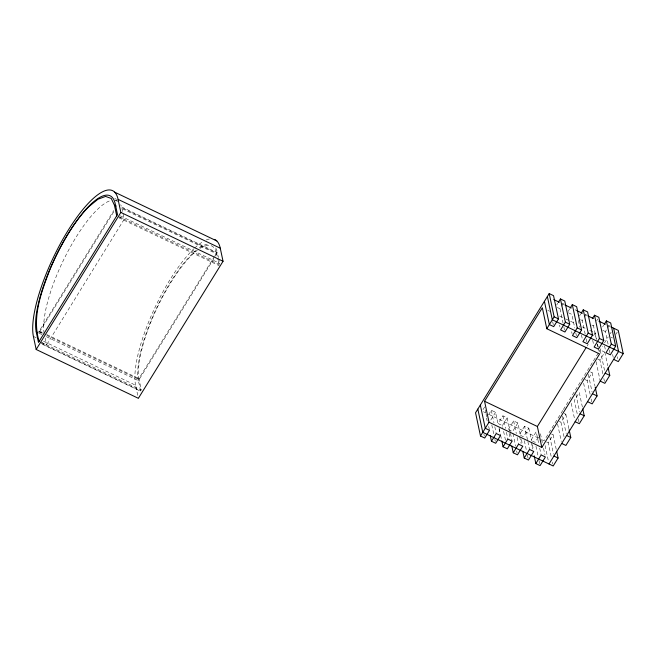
<?xml version="1.0" encoding="UTF-8"?>
<svg xmlns="http://www.w3.org/2000/svg" width="656" height="656" viewBox="0 0 656 656"><rect width="100%" height="100%" fill="white"/><g stroke="black" fill="none" stroke-linecap="round" stroke-linejoin="round"><path stroke-width="0.49" stroke-dasharray="3.28 2.46" d="M42.263 333.273L39.499 331.944L39.303 331.018L113.726 210.576M39.499 331.944L113.923 211.503M41.935 342.793L46.584 344.859L124.222 219.211L122.787 212.47M40.82 342.104L141.36 390.14L138.908 378.61L214.405 256.43M214.938 255.569L216.546 252.962L121.549 207.575M46.871 335.47L139.105 379.537L215.143 256.496M215.676 255.627L216.742 253.897L121.745 208.51M118.465 216.464L218.997 264.491L219.694 263.368L218.678 258.546M482.98 409.647L484.571 407.064L482.029 405.851M488.646 414.584L491.303 410.287L495.542 412.312L498.224 424.899M556.714 304.958L557.772 303.244M495.542 412.312L490.77 420.045L488.22 418.831M563.078 323.277L559.994 308.755L561.052 307.033M561.585 306.18L563.709 302.736M510.245 432.386L507.154 417.856L502.914 415.83L498.134 423.563L502.381 425.588L502.791 427.532M568.063 311.502L569.654 308.919M502.381 425.588L507.154 417.856M508.31 429.541L513.623 420.947L517.863 422.972L520.536 435.559M579.551 315.872L580.609 314.15M517.863 422.972L512.549 431.566L509.163 429.942M585.177 334.076L582.298 320.522L583.889 317.947M584.422 317.086L586.546 313.65M524.595 426.187L519.281 434.78L523.529 436.806L528.834 428.22L524.595 426.187L527.678 440.717M596.402 339.439L593.524 325.884L594.582 324.171M596.706 320.735L597.772 319.013M587.128 345.991L588.194 344.261M593.549 335.601L595.148 333.002L588.776 329.96M602.659 326.909L603.717 325.196M538.322 437.199L535.14 442.357L530.901 440.332L536.206 431.738L538.879 444.325M608.079 344.154L605.406 331.567L606.997 328.984M607.53 328.123L609.654 324.687M562.799 410.443L544.078 440.75L542.241 439.873M563.34 409.582L598.723 352.321M599.182 351.575L602.388 346.376M604.529 342.916L608.276 336.856M610.195 333.756L611.171 332.166M551.13 456.297L548.244 442.743L553.156 434.797L551.483 434.001M564.029 436.724L560.946 422.202L565.849 414.256L564.185 413.46M590.105 394.19L587.227 380.636L592.13 372.698L590.589 371.96M602.798 373.649L599.92 360.095L604.824 352.149L600.191 349.935L604.717 371.239M615.804 334.38L617.28 332.002M119.548 217.185L124.222 219.211M38.515 331.575L44.329 334.257M115.431 200.4L117.104 201.179M562.102 303.58L563.939 304.458M574.984 309.73L576.821 310.608M585.103 314.568L586.94 315.446M608.104 325.556L609.949 326.442M557.387 307.508L559.994 308.755M568.399 312.773L571.876 314.429L574.754 327.984M580.56 319.693L582.298 320.522M591.786 325.056L593.524 325.884M602.798 330.321L605.406 331.567M611.039 337.241L612.581 337.979M547.801 310.378L549.621 311.247M559.634 316.036L565.103 318.644M566.013 319.078L569.654 320.817M570.564 321.251L576.936 324.302M582.405 326.909L585.136 328.213M597.6 358.988L599.92 360.095M584.906 379.529L587.227 380.636M114.767 198.481L116.612 199.367M121.696 207.017L217.448 252.765L218.473 257.587M559.273 421.398L560.946 422.202M120.269 215.857L219.694 263.368M118.728 217.71L219.268 265.746M483.349 411.73L485.186 412.608M488.868 414.371L538.56 438.11M546.579 441.947L548.244 442.743M39.303 331.018L42.984 332.781M46.674 334.544L138.908 378.61M38.983 333.166L41.738 334.486M46.346 336.684L138.408 380.669L140.663 391.271L42.156 344.203M33.399 336.413L36.162 337.733M43.526 341.251L135.587 385.236L138.367 398.307M41.09 343.35L140.704 390.943M617.263 356.749L617.673 358.684M612.63 354.535L613.245 357.438M609.317 349.96L609.932 352.862M604.561 345.95L605.381 349.828M604.824 352.149L607.71 365.712M595.148 333.002L596.427 338.988M597.485 343.982L598.124 346.975M598.329 347.975L599.182 351.969M597.436 344.285L598.051 347.188M603.832 378.496L604.447 381.398M592.68 340.275L593.713 345.113M596.107 361.751L600.224 381.12M586.202 338.922L586.825 341.825M592.13 372.698L595.017 386.253M578.371 320.382L579.806 327.164M581.454 334.913L582.487 339.751M588.325 374.355L592.024 391.788M591.138 399.037L591.753 401.939M575.788 332.83L576.403 335.733M583.619 383.268L587.12 399.725M571.647 331.723L572.065 333.658M582.372 407.04L579.281 392.518L574.377 400.455L577.46 414.977M563.906 327.155L564.521 330.058M575.935 394.395L579.642 411.829M559.56 325.081L559.978 327.016M578.289 418.856L578.904 421.759M571.237 403.309L574.738 419.766M552.68 321.784L553.295 324.695M565.849 414.256L568.932 428.778M562.504 416.134L566.21 433.567M557.592 424.079L561.298 441.513M553.156 434.797L556.239 449.327M549.81 436.683L553.516 454.108M552.36 462.103L552.778 464.046M545.103 445.588L548.605 462.054M540.446 433.764L542.504 443.448M543.537 448.294L544.972 455.067M539.708 448.204L541.143 454.977M535.96 446.228L538.223 456.879M539.052 460.758L539.667 463.661M528.834 428.22L531.508 440.807M532.336 444.678L533.361 449.524M531.311 442.267L532.746 449.048M527.883 441.685L529.531 449.434M524.349 440.684L526.612 451.336M527.44 455.207L528.055 458.109M521.364 439.438L522.389 444.276M519.7 436.716L521.135 443.497M513.623 420.947L516.297 433.534M517.117 437.413L518.56 444.186M512.967 433.501L515.641 446.088M516.666 450.934L517.084 452.87M510.45 433.354L512.098 441.103M509.138 433.411L510.163 438.257M502.914 415.83L505.587 428.425M506.416 432.296L507.859 439.069M503.611 431.402L505.464 440.119M499.167 428.409L500.405 434.215M500.61 435.182L501.43 439.061M499.044 428.77L500.487 435.551M491.303 410.287L493.976 422.874M494.804 426.744L496.239 433.526M491.795 424.883L493.853 434.567M494.886 439.413L495.296 441.349M485.186 409.975L485.809 412.878M486.014 413.846L486.629 416.749M488.687 426.433L489.515 430.311M486.522 418.02L487.146 420.922M483.907 434.165L484.325 436.101M216.546 252.962L217.972 259.678M218.177 260.637L218.997 264.491M122.582 211.503L121.967 208.616A78.417 22.607 -64.5 0 0 120.696 204.713M45.149 338.111L46.584 344.859M44.173 333.437A78.417 22.607 -64.5 0 1 65.001 257.078A78.417 22.607 -64.5 0 1 110.815 200.482M115.276 200.137A78.417 22.607 -64.5 0 1 118.777 201.958M200.269 248.263A78.417 22.607 -64.5 0 1 216.742 253.897M139.105 379.537A78.417 22.607 -64.5 0 1 154.98 312.461A78.417 22.607 -64.5 0 1 197.349 250.297M135.587 385.236A85.526 24.666 -64.5 0 1 150.593 317.315A85.526 24.666 -64.5 0 1 193.889 248.78M194.684 248.025A85.526 24.666 -64.5 0 1 202.294 242.056M206.246 239.981A85.526 24.666 -64.5 0 1 209.83 238.94M215.717 247.976A79.827 23.017 -64.5 0 1 217.448 252.765M138.408 380.669A79.827 23.017 -64.5 0 1 153.848 313.97A79.827 23.017 -64.5 0 1 196.152 250.338M199.211 248.001A79.827 23.017 -64.5 0 1 208.477 244.032"/><path stroke-width="0.98" d="M36.178 349.484L120.852 212.446L118.08 199.375A85.526 24.666 -64.5 0 0 67.855 230.822A85.526 24.666 -64.5 0 0 33.399 336.413L36.178 349.484L138.367 398.307L223.04 261.268L220.268 248.198A85.526 24.666 -64.5 0 0 214.463 239.391M544.423 301.317L549.367 324.556L553.705 326.631L558.486 318.898L553.541 295.659L549.203 293.585L475.551 412.772L480.495 436.01L484.735 438.044L489.515 430.311L485.268 428.278L480.331 405.039M484.563 401.259L542.332 307.771L546.792 328.722L599.609 353.961L541.831 447.458L489.015 422.218L484.563 401.259L537.379 426.498L541.831 447.458M558.305 302.383L560.429 298.947L564.767 301.022L569.711 324.261L564.931 331.993L560.593 329.919L565.374 322.186L560.429 298.947M480.495 436.01L489.015 422.218M546.792 328.722L554.148 316.823L549.203 293.585M570.187 308.058L572.311 304.622L576.649 306.696L581.593 329.935L576.813 337.668L572.475 335.593L577.255 327.861L572.311 304.622M491.467 441.258L496.239 433.526L500.487 435.551L495.706 443.284L491.467 441.258L490.229 435.445M581.142 313.297L583.266 309.853L587.604 311.928L592.54 335.167L587.235 343.76L582.897 341.686L588.202 333.1L583.266 309.853M503.078 446.802L507.859 439.069L512.098 441.103L507.318 448.835L503.078 446.802L501.84 440.996M592.368 318.66L594.492 315.224L598.83 317.291L603.774 340.538L598.461 349.123L594.123 347.049L599.428 338.463L594.492 315.224M513.254 452.779L518.56 444.186L522.799 446.211L517.494 454.805L513.254 452.779L511.811 445.998M537.379 426.498L586.054 347.721M604.25 324.335L606.374 320.899L610.711 322.973L615.648 346.212L610.342 354.806L606.005 352.731L611.31 344.138L606.374 320.899M524.226 458.019L529.531 449.434L533.771 451.459L528.465 460.045L524.226 458.019L522.783 451.246M535.837 463.571L541.143 454.977L545.39 457.002L540.077 465.596L535.837 463.571L534.189 455.822M549.015 463.989L618.567 351.436L613.631 328.197M556.657 451.262L558.092 458.036L553.188 465.981L482.767 432.337L477.83 409.09M569.146 429.754L570.786 437.495L565.882 445.44L561.708 443.448M582.782 408.975L584.225 415.756L579.314 423.694L575.148 421.701M595.222 387.22L597.075 395.937L592.163 403.875L587.53 401.661M608.12 367.647L609.768 375.396L604.857 383.334L600.224 381.12M610.867 326.877L618.264 330.411L623.2 353.65L618.296 361.595L613.663 359.381M39.139 341.555C31.726 317.233 41.271 292.207 49.913 269.583A77.465 22.337 -64.5 0 1 88.716 206.788L97.916 199.26L105.6 196.415L111.241 198.448L114.456 205.23L116.128 205.984M553.82 299.62L559.338 302.26M564.857 304.892L571.302 307.976M576.821 310.608L582.339 313.248M587.866 315.889L593.385 318.529M598.903 321.161L605.349 324.244M554.148 316.823L558.486 318.898M565.374 322.186L569.711 324.261M577.255 327.861L581.593 329.935M588.202 333.1L592.54 335.167M599.428 338.463L603.774 340.538M611.31 344.138L615.648 346.212M623.2 353.65L552.319 319.784L547.375 296.545M605.135 373.182L609.768 375.396M592.442 393.723L597.075 395.937M580.052 413.764L584.225 415.756M114.595 192.118L216.783 240.941M118.08 199.375L220.268 248.198M120.852 212.446L223.04 261.268M566.62 435.502L570.786 437.495M553.926 456.043L558.092 458.036M36.219 331.846L38.474 342.448L117.506 214.537L115.259 203.942A79.827 23.017 -64.5 0 0 68.38 233.298A79.827 23.017 -64.5 0 0 36.219 331.846L38.056 332.723M114.456 205.23L116.743 215.972"/></g></svg>
